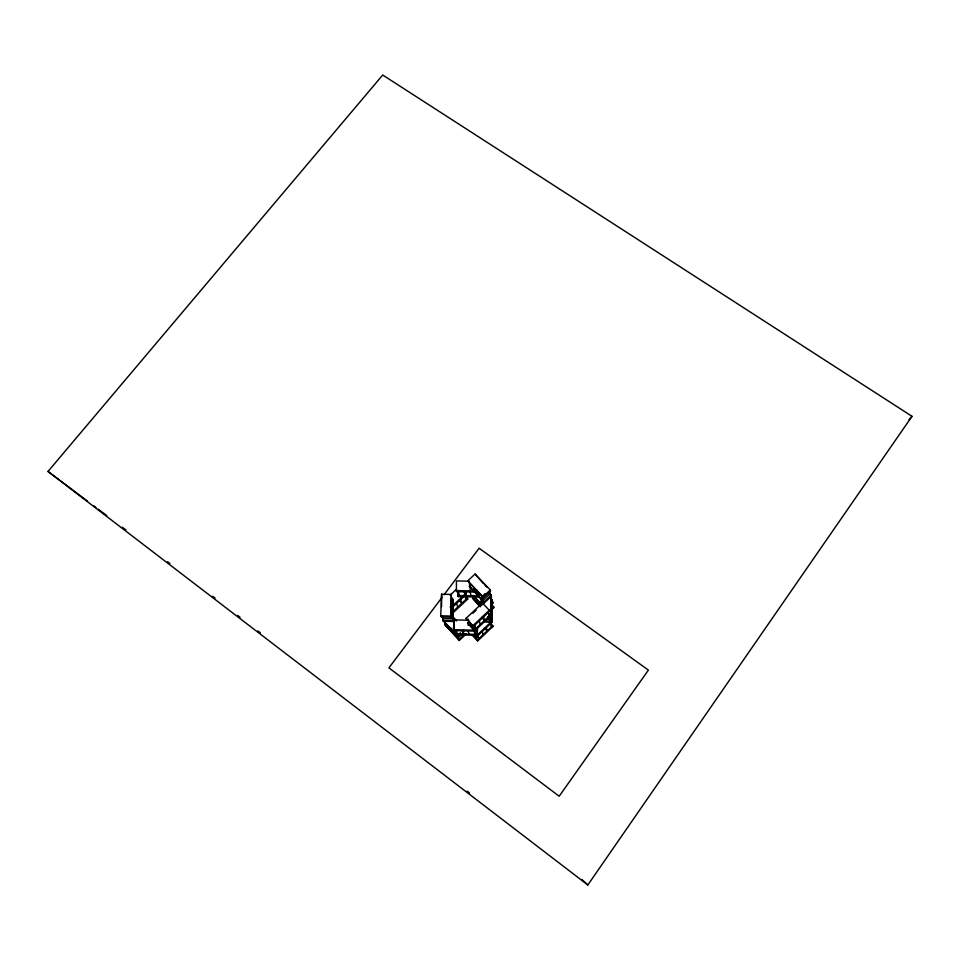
<?xml version="1.0" encoding="UTF-8"?>
<svg xmlns="http://www.w3.org/2000/svg" width="960" height="960" viewBox="0 0 960 960"><rect width="100%" height="100%" fill="white"/><g stroke="black" fill="none" stroke-linecap="round" stroke-linejoin="round"><path stroke-width="1.44" d="M488.028 617.664L490.824 617.724L491.244 595.104L489.324 592.956M490.824 617.724L491.316 595.044L484.152 601.776L484.392 602.832L491.532 596.136L489.54 594.06M491.796 622.152L492.204 599.976L491.796 622.152L483.564 621.948M481.128 604.968L481.356 597.756M481.524 601.704L481.62 598.836M474.312 626.928L474.18 631.104L475.2 634.38L475.332 630.252M467.304 620.196L454.2 619.884L454.224 630.624L476.016 631.152L475.824 627.42M476.016 631.152L476.1 628.368M455.712 629.772L455.928 634.8L477.276 635.316L477.228 627.552M477.276 635.316L477.54 627.108M463.62 629.976L463.476 634.104L462.276 630.828M465.636 591.636L465.504 595.692L464.34 591.852M468.228 625.38L468.324 622.596M470.244 586.476L470.064 591.972L471.144 595.812M476.148 592.104L456.432 591.672L456.42 580.92L469.416 581.22M455.928 634.8L456.072 630.696M479.268 597.072L458.076 596.58L457.872 591.456M458.076 596.58L458.268 591.192M450.936 617.028L451.344 594.432L441.588 594.216L440.736 615.804L441.18 616.8L450.936 617.028L451.344 594.432M452.7 621.456L453.096 599.316L452.7 621.456L443.124 621.228L442.812 617.448M454.224 630.624L454.2 619.884M441.564 606.768L441.588 594.216M587.832 884.976L912 416.304L382.716 75.024L48 471.468L587.832 884.976L581.88 879.48M442.116 597.288L388.908 667.86L559.176 796.236L648.396 670.104L479.1 548.244L443.928 594.9M909.072 419.652L912 416.304M491.748 621.384L476.196 636.06L476.472 636.948L491.964 622.332L488.928 618.42M492.684 625.644L492.888 626.556L477.696 640.896L477.432 640.044L492.684 625.644L488.784 621.6M490.704 603.9L492.696 602.028L490.752 600M460.704 633.672L457.716 636.492L457.356 635.604L460.368 632.772M490.92 604.92L492.9 603.06L492.696 602.028M462.624 633.624L457.704 638.256L456.444 635.136M489.312 610.236L472.956 625.632L473.256 626.604L489.54 611.28L489.312 610.236L482.4 603L466.056 618.348L473.256 626.604M490.68 609.408L493.608 606.648L491.568 604.524M466.164 633.996L459.3 640.452L458.964 639.6L464.868 634.044M491.856 609.468L493.8 607.644L493.608 606.648M490.344 614.94L490.56 615.948L474.612 630.972L474.324 630.024L490.344 614.94L488.412 612.912M485.088 593.64L481.968 596.568L482.88 600.444L490.044 593.724L489.516 591.06M483.252 597.912L482.988 596.808L490.308 589.944L475.044 574.044L467.736 580.86L483.252 597.912L490.536 591.084L490.308 589.944M479.712 601.824L477.768 603.648L476.82 600.012M451.884 628.164L449.928 630L448.536 626.76M472.896 613.248L476.148 610.188M451.512 606.792L465.996 593.244M452.16 607.536L464.244 596.232M452.196 612.264L467.412 598.02L467.724 599.052L452.568 613.236M476.748 589.992L474.696 591.9L473.652 587.892M446.484 620.592L444.492 622.464L445.932 625.764M450.192 595.116L456.396 589.32M456.06 590.568L476.328 591.024M457.728 595.512L479.004 596.004M450.072 606.972L452.82 607.044L451.452 603.36M487.8 616.668L490.608 616.728M440.736 615.804L450.54 616.032M486.132 619.26L491.64 619.392L490.884 615.9M484.704 621.024L491.592 621.192M442.704 620.268L452.316 620.508M453.84 629.688L475.728 630.216M455.556 633.888L477.012 634.416M48 471.468L87.54 501.144M93.528 505.632L95.928 507.432M98.316 509.232L106.704 515.532M122.28 527.22L125.88 529.92M167.532 561.72L169.908 563.544M212.712 596.316L215.088 598.14M237.684 615.444L240.06 617.256M257.892 630.912L260.268 632.736M467.148 791.148L469.524 792.972M483.444 583.692L475.044 574.044M484.968 585.276L486.672 587.064M490.824 600.9L492.9 603.06M491.772 605.52L493.8 607.644M467.736 580.86L482.988 596.808M484.152 601.776L469.188 586.128L484.392 602.832M473.136 595.38L481.848 604.512M473.556 596.58L481.824 605.244M480.66 606.672L472.524 598.128L479.904 606.6M464.46 592.368L466.308 594.312M465.912 597.144L467.724 599.052M490.128 623.664L492.888 626.556M481.596 617.4L484.488 620.448L483.6 616.872M459.072 600.396L461.796 603.276L460.608 599.628M484.356 627.996L487.116 630.9L486.3 627.66M466.056 618.348L475.74 628.704L474.708 625.26M474.324 630.024L467.556 622.884L474.612 630.972M474.312 634.068L478.788 638.784L477.84 635.664M474.6 634.968L476.472 636.948M472.824 635.172L477.432 640.044M472.2 635.076L477.696 640.896M451.8 615.696L456.636 620.808M451.224 615.648L456.036 620.748M457.356 635.604L442.848 620.22L457.716 636.492M458.964 639.6L444.732 624.492L459.3 640.452M441.768 616.056L442.788 618.396L452.4 618.624L451.02 615.132M452.376 630.816L453.696 633.996M456.144 630.684L457.452 633.948M451.248 609.06L452.616 612.66M452.604 608.712L453.492 611.064M451.668 597.336L453.036 601.092M456.516 603.468L457.776 607.056M468.048 630.96L469.164 634.224M458.256 591.708L459.516 595.56M468.216 619.2L468.984 621.564M465.312 596.808L466.068 599.268M469.38 583.44L470.496 587.52M473.088 596.988L473.76 599.448M479.292 620.94L480.252 624.456M482.208 631.548L483.084 634.728M476.472 593.388L477.132 595.956M477.684 592.092L478.668 596.04M482.4 603L482.664 604.08M488.172 612.576L488.988 616.212M490.656 623.556L491.4 626.856M491.052 609.828L491.808 613.416M491.208 604.128L491.964 607.788M491.664 601.776L492.396 605.388M491.388 598.08L492.132 601.836"/></g></svg>
